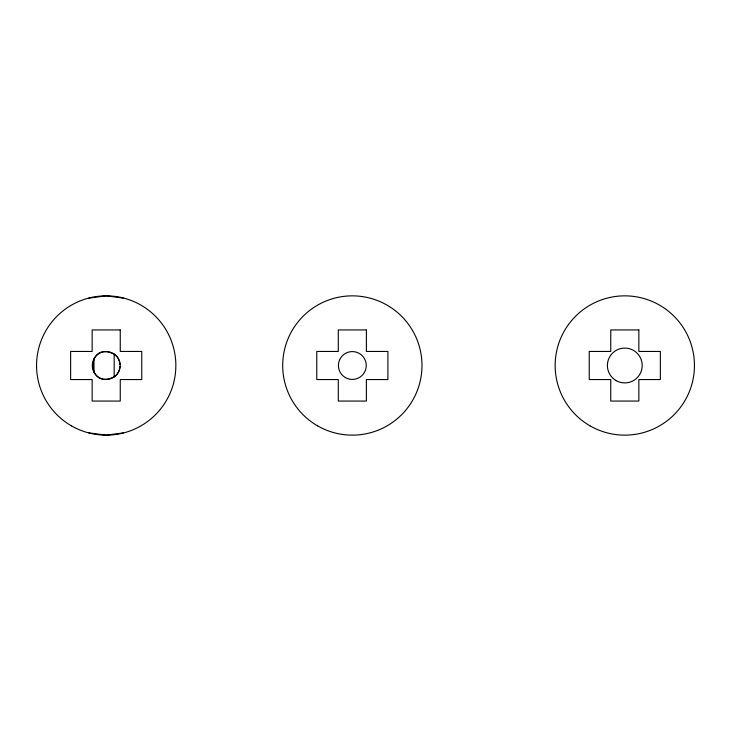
<?xml version="1.0" encoding="UTF-8"?>
<svg xmlns="http://www.w3.org/2000/svg" width="731" height="731" viewBox="0 0 731 731"><rect width="100%" height="100%" fill="white"/><g stroke="black" fill="none" stroke-linecap="round" stroke-linejoin="round"><path stroke-width="1.1" d="M120.012 366.432L119.656 369.109A13.624 10.536 -90 0 1 114.173 376.794C85.865 391.35 85.865 339.65 114.173 354.215A13.624 10.536 -90 0 1 119.656 361.891L120.012 364.568M88.853 298.129L106.205 295.845L123.338 298.102M123.338 432.898L106.205 435.155L88.853 432.871M114.173 354.215L114.173 376.785M93.988 358.884L93.988 372.116M120.249 329.937L92.152 329.937L92.152 351.447L70.633 351.447L70.633 379.553L92.152 379.553L92.152 401.063L120.249 401.063L120.249 379.553L141.759 379.553L141.759 351.447L120.249 351.447L120.249 329.937M366.386 329.937L338.289 329.937L338.289 351.447L316.77 351.447L316.77 379.553L338.289 379.553L338.289 401.063L366.386 401.063L366.386 379.553L387.896 379.553L387.896 351.447L366.386 351.447L366.386 329.937M638.848 329.937L610.75 329.937L610.75 351.447L589.232 351.447L589.232 379.553L610.75 379.553L610.75 401.063L638.848 401.063L638.848 379.553L660.358 379.553L660.358 351.447L638.848 351.447L638.848 329.937M589.972 425.817A69.655 69.655 0 0 0 694.45 365.5A69.655 69.655 0 0 0 589.972 305.183A69.655 69.655 0 0 0 589.972 425.817M616.096 380.577A17.416 17.416 0 0 0 642.211 365.5A17.416 17.416 0 0 0 616.096 350.423A17.416 17.416 0 0 0 616.096 380.577M71.373 425.817A69.655 69.655 0 0 0 175.851 365.5A69.655 69.655 0 0 0 71.373 305.183A69.655 69.655 0 0 0 71.373 425.817M99.233 377.561A13.935 13.935 0 0 0 120.131 365.5A13.935 13.935 0 0 0 99.233 353.438A13.935 13.935 0 0 0 99.233 377.561M317.519 425.817A69.655 69.655 0 0 0 421.988 365.5A69.655 69.655 0 0 0 317.519 305.183A69.655 69.655 0 0 0 317.519 425.817M345.379 377.561A13.935 13.935 0 0 0 366.268 365.5A13.935 13.935 0 0 0 345.379 353.438A13.935 13.935 0 0 0 345.379 377.561"/></g></svg>
